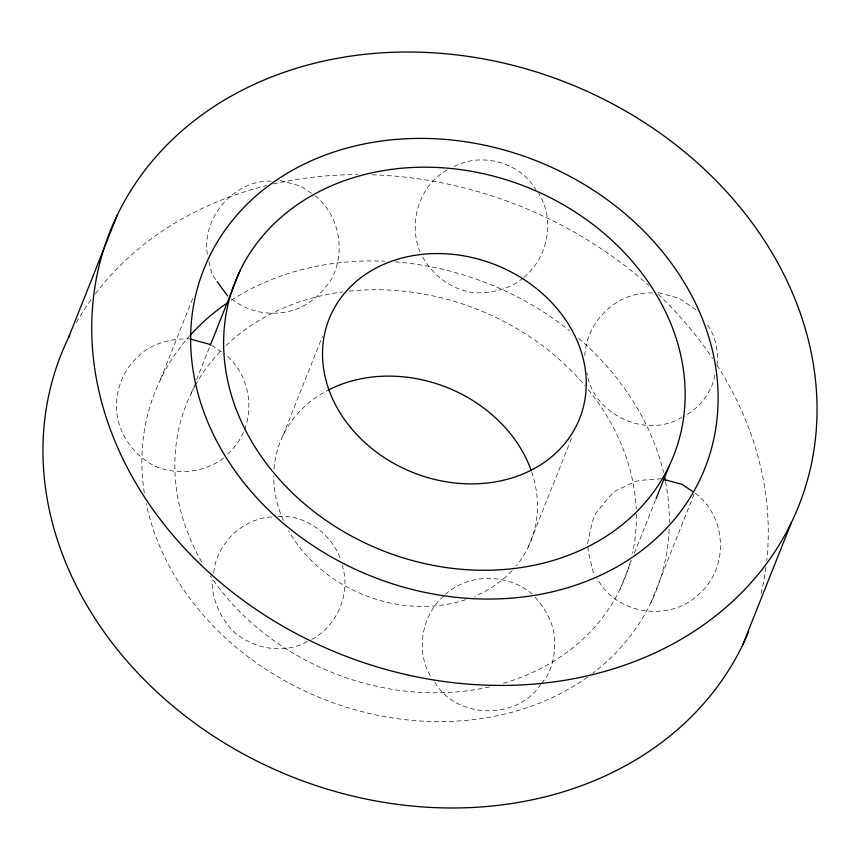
<?xml version="1.0" encoding="UTF-8"?>
<svg xmlns="http://www.w3.org/2000/svg" width="860" height="860" viewBox="0 0 860 860"><rect width="100%" height="100%" fill="white"/><g stroke="black" fill="none" stroke-linecap="round" stroke-linejoin="round"><path stroke-width="0.64" stroke-dasharray="4.3 3.22" d="M213.678 572.674C216.548 543.735 242.563 518.44 271.631 516.957M584.821 355.567C586.735 320.511 617.727 291.024 653.105 292.991M714.843 374.992C712.263 392.106 698.653 409.242 683.238 416.616M716.993 365.081C718.724 350.837 715.337 334.723 706.243 323.349M160.487 379.464L193.489 296.528M191.124 393.439L194.575 384.775M196.542 379.819L209.851 346.397M283.048 435.375L322.457 336.335M528.18 547.186L572.018 437.009M620.103 589.111L631.433 560.645M634.39 553.216L655.567 499.983M650.74 603.086L694.095 494.156M227.706 454.015C256.989 428.065 255.388 379.905 225.933 354.922M443.62 596.012C421.4 615.889 415.272 651.955 431.247 677.304M540.789 684.302C517.226 720.701 455.52 719.39 434.236 681.378M541.596 683.313C552.442 671.531 555.345 653.869 554.646 638.389C553.281 622.092 545.251 608.697 534.673 596.646M223.46 457.982L221.762 459.562C202.143 472.763 176.848 475.322 155.026 466.26C134.343 455.542 118.916 435.096 116.67 411.639C114.95 391.3 122.69 370.628 137.826 356.782C151.306 343.183 171.119 338.356 189.823 338.926M523.02 278.113C509.453 289.325 491.748 293.303 474.408 292.787C451.962 289.895 432.849 276.028 422.281 256.162M523.869 277.318C547.906 257.688 555.495 220.095 538.779 193.65M445.319 594.421C469.732 572.405 509.873 573.437 533.931 595.636M447.103 169.915C419.315 185.48 407.887 222.794 420.078 252.034M454.037 166.55C481.589 151.898 520.16 162.357 535.802 189.565M682.077 417.175C646.161 439.46 593.292 414.606 586.961 373.111M307.278 641.603C283.832 654.804 253.001 648.838 233.318 631.38C220.074 617.34 211.99 599.56 212.065 580.113M311.9 639.356C337.023 626.058 351.256 593.12 342.28 565.762M271.083 181.127C233.189 180.03 200.885 218.741 207.55 255.764M661.394 478.773L640.851 480.278L634.992 481.546L615.33 491.081L609.385 496.628L595.614 513.517L592.282 521.891L587.702 542.972L588.24 551.486L593.239 572.265L595.131 575.093M278.049 516.484C305.676 514.269 332.605 534.823 341.022 560.57M280.081 180.46L300.742 186.072L313.975 194.973M658.244 292.615L678.916 298.216L696.557 310.084M315.083 195.714C339.367 215.161 345.957 251.109 331.723 278.661C321.253 294.948 305.966 308.342 286.498 311.9C266.439 315.856 245.369 310.879 229.835 297.41M695.299 493.285C726.969 517.247 729.216 567.288 699.266 593.862C670.295 622.704 615.556 614.964 597.023 577.92M211.603 345.279L224.825 354.18M215.699 279.608L211.925 273.953L208.797 260.967M669.177 529.341A269.578 223.482 21.7 0 1 592.766 673.229M587.498 677.11A269.578 223.482 21.7 0 1 324.209 699.406A269.578 223.482 21.7 0 1 146.232 503.573M144.308 492.93A269.578 223.482 21.7 0 1 189.264 336.346M231.383 300.237A269.578 223.482 21.7 0 1 384.527 261.214M395.127 261.859A269.578 223.482 21.7 0 1 569.406 330.616M578.619 338.281A269.578 223.482 21.7 0 1 663.511 472.366M665.533 481.632A269.578 223.482 21.7 0 1 669.359 522.773M76.486 322.446A370.66 307.289 21.7 0 1 91.482 299.076M95.428 293.754A370.66 307.289 21.7 0 1 266.944 185.502M273.286 183.997A370.66 307.289 21.7 0 1 357.416 174.569M372.144 174.784A370.66 307.289 21.7 0 1 648.666 285.445M658.255 294.303A370.66 307.289 21.7 0 1 712.585 358.491M716.971 365.177A370.66 307.289 21.7 0 1 766.733 560.677M765.938 567.267A370.66 307.289 21.7 0 1 760.799 594.572M531.663 471.861A134.784 111.746 21.7 0 1 516.333 565.751M512.023 570.685A134.784 111.746 21.7 0 1 474.462 596.41M465.658 599.699A134.784 111.746 21.7 0 1 288.627 530.856M283.424 520.526A134.784 111.746 21.7 0 1 273.749 475.526M274.028 468.969A134.784 111.746 21.7 0 1 328.402 390.021M630.724 560.58A235.876 195.553 21.7 0 1 502.208 683.635M489.458 686.904A235.876 195.553 21.7 0 1 210.195 575.663M201.681 561.946A235.876 195.553 21.7 0 1 194.758 386.387M195.392 385.226A235.876 195.553 21.7 0 1 222.288 349.289M226.04 345.591A235.876 195.553 21.7 0 1 342.635 291.927M349.278 291.131A235.876 195.553 21.7 0 1 584.918 385.56M588.326 389.688A235.876 195.553 21.7 0 1 636.207 509.012M636.368 514.237A235.876 195.553 21.7 0 1 632.595 552.862"/><path stroke-width="1.29" d="M68.564 337.529L117.336 214.978M210.345 345.161L239.897 270.889M656.062 498.746L668.876 466.561A235.876 195.553 21.7 0 0 420.906 167.216A235.876 195.553 21.7 0 0 273.383 472.398A235.876 195.553 21.7 0 0 668.876 466.561M742.664 645.021L791.437 522.471A370.66 307.289 21.7 0 0 401.77 52.062A370.66 307.289 21.7 0 0 169.947 531.641A370.66 307.289 21.7 0 0 791.437 522.471M191.124 339.281L210.496 344.537M663.974 479.471L682.066 484.384L693.085 491.802M217.193 281.65L227.631 295.926M748.684 631.595A370.66 307.289 21.7 0 1 278.436 771.14A370.66 307.289 21.7 0 1 69.714 335.185M190.146 335.368A269.578 223.482 21.7 0 1 226.975 303.182M664.716 477.655A269.578 223.482 21.7 0 1 665.264 480.31M328.402 390.021A134.784 111.746 21.7 0 1 531.233 470.613M247.519 487.212A269.578 223.482 21.7 0 0 699.513 480.536A269.578 223.482 21.7 0 0 416.122 138.428A269.578 223.482 21.7 0 0 247.519 487.212M350.955 427.968A134.784 111.746 21.7 0 0 576.952 424.625A134.784 111.746 21.7 0 0 435.257 253.571A134.784 111.746 21.7 0 0 350.955 427.968"/></g></svg>
